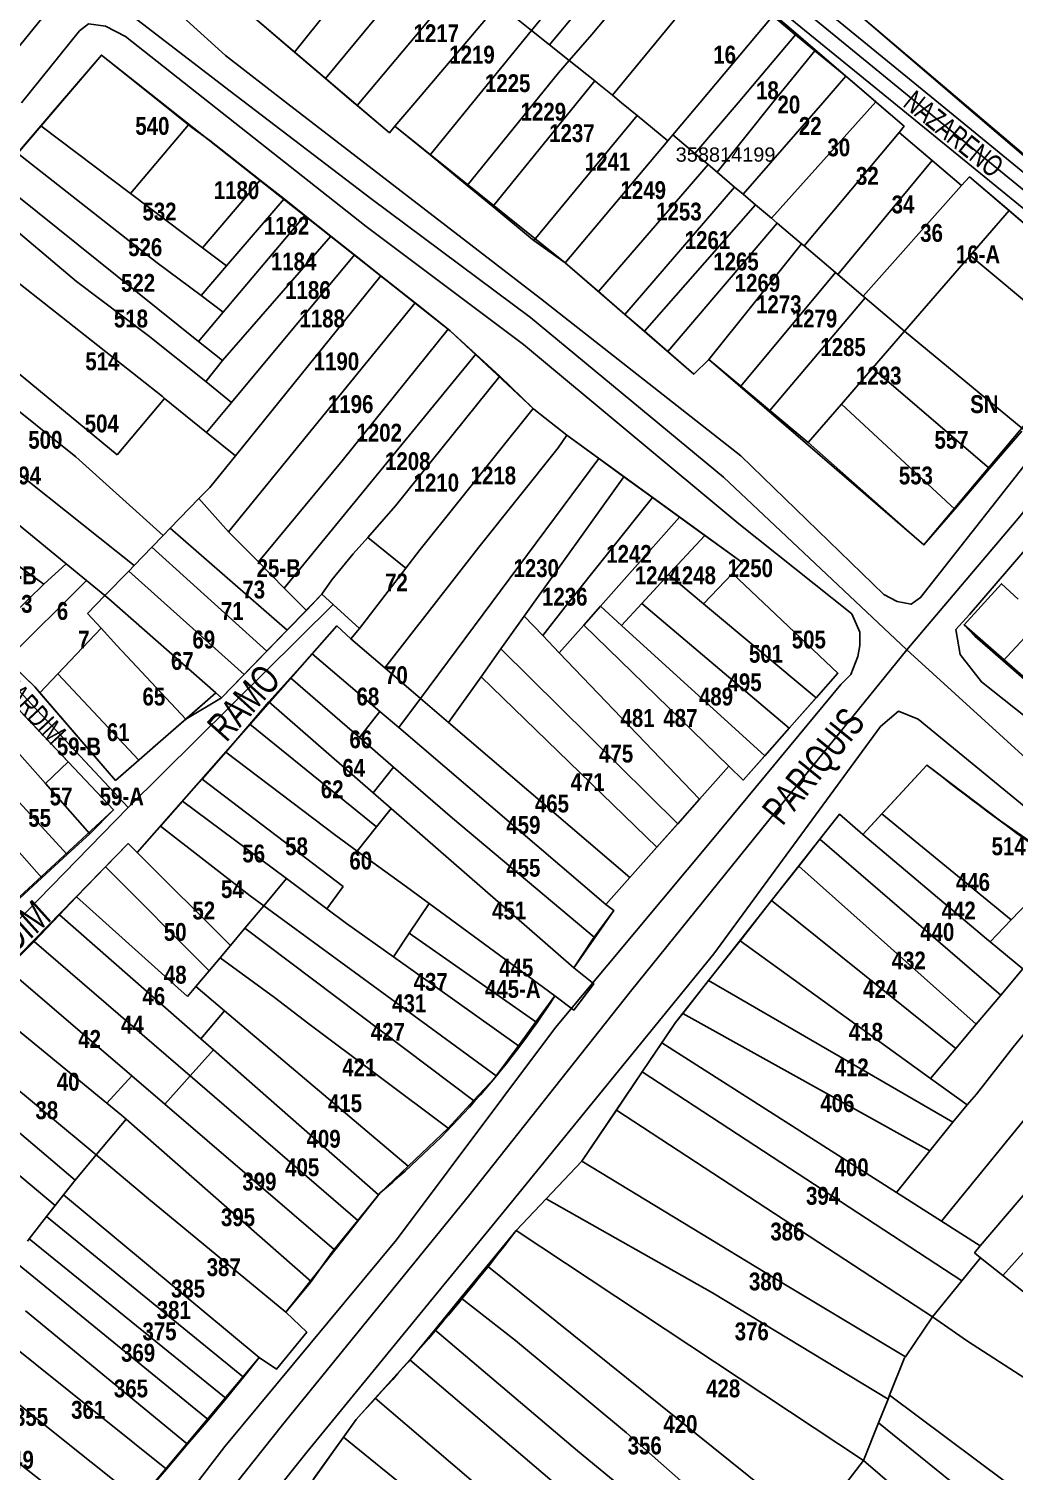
# Model space of a CAD drawing. Extents: x 199665 to 201826, y 4836581 to 4838476.
# Drawn here: x 200463.5 to 200601.6, y 4837371.6 to 4837573.8 of the extents above; entities that cross this region are included whole.
import ezdxf
from ezdxf.enums import TextEntityAlignment as Align

# ---------------------------------------------------------------- set-up
doc = ezdxf.new("R2010")
doc.units = 0
doc.header["$LTSCALE"] = 1.5
doc.header["$MEASUREMENT"] = 0
for name, color, linetype in [('CD-MALHA-LOTES', 40, 'CONTINUOUS'), ('CD_TXT_QUADRA', 7, 'CONTINUOUS'), ('RU-QUADRAS', 6, 'CONTINUOUS'), ('SV-EIXO-RUA-N-PAV', 6, 'CONTINUOUS'), ('SV-EIXO-RUA-PAV', 20, 'CONTINUOUS'), ('SV-RUA-NAO-PAV-S-GUIA-C-GUIA', 7, 'CONTINUOUS'), ('SV-RUA-PAVIM-S-GUIA-C-GUIA', 7, 'CONTINUOUS'), ('SV-TXT-RUA-N-PAV-S-GUIA-C-GUIA', 7, 'CONTINUOUS'), ('SV-TXT-RUA-PAV-S-GUIA-C-GUIA', 7, 'CONTINUOUS'), ('Th_NmrPort', 1, 'CONTINUOUS')]:
    doc.layers.add(name, color=color, linetype=linetype)
doc.styles.add('ARIAL', font='ARIAL.TTF')
doc.styles.add('MONOTXT', font='ARIAL.TTF', dxfattribs={"height": 0.2})
doc.styles.get("Standard").update_dxf_attribs({"font": 'swisscbo.ttf'})

msp = doc.modelspace()

# ---------------------------------------------------------------- linework, layer by layer
at = {"layer": 'CD-MALHA-LOTES', "linetype": 'Continuous'}
for p, q in [((200548.6, 4837591.59), (200533.94, 4837573.58)), ((200551.21, 4837589.44), (200536.46, 4837571.57)), ((200554.08, 4837587.08), (200542.41, 4837573.01)), ((200500.72, 4837570.56), (200484.84, 4837584.16)), ((200505.06, 4837566.85), (200519.89, 4837584.77)), ((200559.9, 4837582.27), (200545.29, 4837564.5)), ((200524.59, 4837581.03), (200509.49, 4837563.06)), ((200505.62, 4837576.69), (200500.72, 4837570.56)), ((200529.3, 4837577.28), (200517.6, 4837563.44)), ((200531.59, 4837575.45), (200533.94, 4837573.58)), ((200557.52, 4837563.44), (200567.77, 4837575.63)), ((200567.77, 4837575.63), (200570.74, 4837573.11)), ((200580.81, 4837574.97), (200594.26, 4837563.44)), ((200533.94, 4837573.58), (200525.69, 4837563.44)), ((200536.46, 4837571.57), (200533.94, 4837573.58)), ((200542.41, 4837573.01), (200539.22, 4837569.38)), ((200570.92, 4837572.96), (200562.9, 4837563.44)), ((200570.74, 4837573.11), (200570.92, 4837572.96)), ((200570.92, 4837572.96), (200573.66, 4837570.73)), ((200467.94, 4837563.44), (200473.66, 4837570.14)), ((200473.66, 4837570.14), (200482.03, 4837563.44)), ((200500.72, 4837570.56), (200505.06, 4837566.85)), ((200536.46, 4837571.57), (200539.22, 4837569.38)), ((200573.66, 4837570.73), (200567.74, 4837563.44)), ((200573.66, 4837570.73), (200578, 4837567.19)), ((200534.31, 4837563.44), (200537.71, 4837567.66)), ((200537.71, 4837567.66), (200539.22, 4837569.38)), ((200539.22, 4837569.38), (200542.8, 4837566.52)), ((200509.03, 4837563.44), (200505.06, 4837566.85)), ((200542.8, 4837566.52), (200528.51, 4837548.89)), ((200543.2, 4837566.2), (200542.8, 4837566.52)), ((200545.29, 4837564.5), (200543.2, 4837566.2)), ((200578, 4837567.19), (200574.76, 4837563.44)), ((200578, 4837567.19), (200578.21, 4837567.01)), ((200578.21, 4837567.01), (200582.2, 4837563.57)), ((200545.29, 4837564.5), (200546.58, 4837563.44)), ((200582.2, 4837563.57), (200567.58, 4837547.25)), ((200582.35, 4837563.44), (200582.2, 4837563.57)), ((200465.19, 4837560.22), (200467.94, 4837563.44)), ((200482.03, 4837563.44), (200485.87, 4837560.37)), ((200509.49, 4837563.06), (200509.03, 4837563.44)), ((200514.02, 4837559.24), (200509.49, 4837563.06)), ((200517.6, 4837563.44), (200514.8, 4837560.19)), ((200525.69, 4837563.44), (200519.73, 4837556.13)), ((200524.95, 4837551.83), (200534.31, 4837563.44)), ((200534.28, 4837544.16), (200548.74, 4837561.66)), ((200546.58, 4837563.44), (200548.74, 4837561.66)), ((200548.74, 4837561.66), (200553.04, 4837558.13)), ((200553.76, 4837558.97), (200557.52, 4837563.44)), ((200562.9, 4837563.44), (200556.84, 4837556.36)), ((200567.74, 4837563.44), (200559.96, 4837553.71)), ((200574.76, 4837563.44), (200563.61, 4837550.62)), ((200586.15, 4837560.15), (200582.35, 4837563.44)), ((200594.26, 4837563.44), (200603.86, 4837555.2)), ((200465.19, 4837560.22), (200461.9, 4837556.37)), ((200477.74, 4837550.75), (200465.19, 4837560.22)), ((200485.87, 4837560.37), (200477.74, 4837550.75)), ((200485.87, 4837560.37), (200486.35, 4837559.98)), ((200486.35, 4837559.98), (200488.86, 4837558.18)), ((200514.8, 4837560.19), (200514.02, 4837559.24)), ((200519.73, 4837556.13), (200514.8, 4837560.19)), ((200585.47, 4837559.26), (200586.15, 4837560.15)), ((200488.86, 4837558.18), (200495.92, 4837552.61)), ((200553.04, 4837558.13), (200538.65, 4837541.01)), ((200553.04, 4837558.13), (200553.76, 4837558.97)), ((200556.84, 4837556.36), (200553.76, 4837558.97)), ((200572.14, 4837543.38), (200585.47, 4837559.26)), ((200585.47, 4837559.26), (200590.09, 4837555.35)), ((200461.9, 4837556.37), (200481.48, 4837541.03)), ((200524.95, 4837551.83), (200519.73, 4837556.13)), ((200558.7, 4837554.78), (200556.84, 4837556.36)), ((200543.32, 4837536.97), (200558.7, 4837554.78)), ((200559.96, 4837553.71), (200558.7, 4837554.78)), ((200559.96, 4837553.71), (200562.41, 4837551.63)), ((200590.09, 4837555.35), (200576.88, 4837539.36)), ((200590.09, 4837555.35), (200594.21, 4837551.87)), ((200458.85, 4837552.8), (200487.29, 4837530)), ((200495.92, 4837552.61), (200487.84, 4837543.13)), ((200495.92, 4837552.61), (200499.27, 4837549.97)), ((200528.51, 4837548.89), (200524.95, 4837551.83)), ((200562.41, 4837551.63), (200547.03, 4837533.77)), ((200563.61, 4837550.62), (200562.41, 4837551.63)), ((200594.21, 4837551.87), (200580.42, 4837536.35)), ((200595.35, 4837553.06), (200594.21, 4837551.87)), ((200600.87, 4837548.33), (200595.35, 4837553.06)), ((200470.18, 4837538.38), (200456.44, 4837549.98)), ((200487.84, 4837543.13), (200477.74, 4837550.75)), ((200491.2, 4837540.59), (200499.27, 4837549.97)), ((200499.27, 4837549.97), (200501.92, 4837547.87)), ((200563.61, 4837550.62), (200565.32, 4837549.16)), ((200490.74, 4837534.09), (200502.19, 4837547.66)), ((200501.92, 4837547.87), (200502.19, 4837547.66)), ((200502.19, 4837547.66), (200505.82, 4837544.77)), ((200534.09, 4837544.3), (200528.51, 4837548.89)), ((200565.32, 4837549.16), (200549.76, 4837531.41)), ((200567.58, 4837547.25), (200565.32, 4837549.16)), ((200595.44, 4837542.06), (200600.87, 4837548.33)), ((200600.87, 4837548.33), (200616.8, 4837534.69)), ((200452.67, 4837545.55), (200482.21, 4837522.27)), ((200553.05, 4837528.57), (200568.39, 4837546.56)), ((200567.58, 4837547.25), (200568.39, 4837546.56)), ((200568.39, 4837546.56), (200571.78, 4837543.69)), ((200490.66, 4837527.3), (200505.82, 4837544.77)), ((200505.82, 4837544.77), (200509.13, 4837542.14)), ((200534.28, 4837544.16), (200534.09, 4837544.3)), ((200538.65, 4837541.01), (200534.28, 4837544.16)), ((200571.78, 4837543.69), (200558.78, 4837527.46)), ((200571.78, 4837543.69), (200572.14, 4837543.38)), ((200572.14, 4837543.38), (200576.54, 4837539.64)), ((200491.2, 4837540.59), (200487.84, 4837543.13)), ((200509.13, 4837542.14), (200491.89, 4837521.43)), ((200509.13, 4837542.14), (200512.84, 4837539.19)), ((200586.23, 4837531.42), (200595.44, 4837542.06)), ((200595.44, 4837542.06), (200611.69, 4837528.45)), ((200481.48, 4837541.03), (200487.63, 4837536.43)), ((200487.63, 4837536.43), (200491.2, 4837540.59)), ((200538.65, 4837541.01), (200543.32, 4837536.97)), ((200576.54, 4837539.64), (200563.26, 4837523.72)), ((200576.88, 4837539.36), (200576.54, 4837539.64)), ((200580.42, 4837536.35), (200576.88, 4837539.36)), ((200480.2, 4837530.83), (200470.18, 4837538.38)), ((200512.84, 4837539.19), (200492.44, 4837513.97)), ((200512.84, 4837539.19), (200517.63, 4837535.38)), ((200487.63, 4837536.43), (200490.74, 4837534.09)), ((200517.63, 4837535.38), (200491.49, 4837503.3)), ((200517.63, 4837535.38), (200522.27, 4837531.69)), ((200547.03, 4837533.77), (200543.32, 4837536.97)), ((200567.34, 4837520.32), (200580.7, 4837536.12)), ((200580.7, 4837536.12), (200580.42, 4837536.35)), ((200586.23, 4837531.42), (200580.7, 4837536.12)), ((200444.04, 4837534.58), (200470.08, 4837513.83)), ((200490.74, 4837534.09), (200487.29, 4837530)), ((200549.76, 4837531.41), (200547.03, 4837533.77)), ((200522.27, 4837531.69), (200507.42, 4837513.24)), ((200522.27, 4837531.69), (200522.53, 4837531.48)), ((200522.53, 4837531.48), (200526.12, 4837528.19)), ((200553.05, 4837528.57), (200549.76, 4837531.41)), ((200581.74, 4837526.24), (200586.23, 4837531.42)), ((200586.23, 4837531.42), (200602.87, 4837517.68)), ((200478.26, 4837498.59), (200439.61, 4837529.28)), ((200488.31, 4837524.38), (200480.2, 4837530.83)), ((200487.29, 4837530), (200490.66, 4837527.3)), ((200475.86, 4837514.11), (200459.46, 4837527.66)), ((200488.31, 4837524.38), (200490.66, 4837527.3)), ((200499.3, 4837495.4), (200526.12, 4837528.19)), ((200526.12, 4837528.19), (200529.49, 4837525.1)), ((200556.7, 4837525.41), (200553.05, 4837528.57)), ((200558.78, 4837527.46), (200556.7, 4837525.41)), ((200563.26, 4837523.72), (200558.78, 4837527.46)), ((200436.3, 4837525.34), (200468.75, 4837498.8)), ((200577.38, 4837521.2), (200581.74, 4837526.24)), ((200581.74, 4837526.24), (200598.15, 4837512.18)), ((200491.89, 4837521.43), (200488.31, 4837524.38)), ((200514.87, 4837506.93), (200529.49, 4837525.1)), ((200529.49, 4837525.1), (200534.17, 4837520.61)), ((200563.26, 4837523.72), (200567.34, 4837520.32)), ((200482.53, 4837522.01), (200475.86, 4837514.11)), ((200482.21, 4837522.27), (200482.53, 4837522.01)), ((200482.53, 4837522.01), (200488.41, 4837517.24)), ((200488.41, 4837517.24), (200491.89, 4837521.43)), ((200572.73, 4837515.83), (200577.38, 4837521.2)), ((200577.38, 4837521.2), (200593.26, 4837506.49)), ((200534.17, 4837520.61), (200518.36, 4837500.84)), ((200534.17, 4837520.61), (200534.28, 4837520.5)), ((200534.28, 4837520.5), (200538.88, 4837516.83)), ((200567.34, 4837520.32), (200572.73, 4837515.83)), ((200492.44, 4837513.97), (200488.41, 4837517.24)), ((200602.64, 4837517.4), (200598.15, 4837512.18)), ((200537.68, 4837515.08), (200526.54, 4837501.14)), ((200538.88, 4837516.83), (200537.68, 4837515.08)), ((200538.88, 4837516.83), (200543.36, 4837513.58)), ((200588.95, 4837501.47), (200572.73, 4837515.83)), ((200470.08, 4837513.83), (200482.33, 4837502.8)), ((200488.84, 4837509.53), (200492.44, 4837513.97)), ((200495.67, 4837499.07), (200507.42, 4837513.24)), ((200543.36, 4837513.58), (200518.37, 4837479.94)), ((200546.9, 4837511.01), (200543.36, 4837513.58)), ((200532.92, 4837491.45), (200546.9, 4837511.01)), ((200546.9, 4837511.01), (200550.9, 4837508.11)), ((200598.15, 4837512.18), (200593.26, 4837506.49)), ((200487.32, 4837507.96), (200488.84, 4837509.53)), ((200483.3, 4837503.8), (200487.32, 4837507.96)), ((200491.49, 4837503.3), (200487.32, 4837507.96)), ((200511, 4837502.52), (200514.87, 4837506.93)), ((200550.9, 4837508.11), (200538.67, 4837492.78)), ((200554.68, 4837505.36), (200550.9, 4837508.11)), ((200543.62, 4837492.86), (200554.68, 4837505.36)), ((200558.22, 4837502.8), (200554.68, 4837505.36)), ((200593.26, 4837506.49), (200588.95, 4837501.47)), ((200482.33, 4837502.8), (200483.3, 4837503.8)), ((200483.3, 4837503.8), (200499.72, 4837489.52)), ((200495.67, 4837499.07), (200491.49, 4837503.3)), ((200480.73, 4837501.15), (200478.26, 4837498.59)), ((200480.73, 4837501.15), (200482.33, 4837502.8)), ((200496.86, 4837486.57), (200480.73, 4837501.15)), ((200511, 4837502.52), (200508.96, 4837500.21)), ((200516.34, 4837498.2), (200511, 4837502.52)), ((200513.38, 4837484.21), (200526.54, 4837501.14)), ((200553.16, 4837497.31), (200558.22, 4837502.8)), ((200558.22, 4837502.8), (200563.4, 4837499.05)), ((200461.13, 4837499.19), (200465.61, 4837495.98)), ((200499.3, 4837495.4), (200495.67, 4837499.07)), ((200508.96, 4837500.21), (200505.96, 4837496.58)), ((200518.36, 4837500.84), (200516.34, 4837498.2)), ((200563.4, 4837499.05), (200562.13, 4837497.44)), ((200465.61, 4837495.98), (200468.75, 4837498.8)), ((200468.75, 4837498.8), (200471.6, 4837496.46)), ((200474.16, 4837494.37), (200477.49, 4837497.8)), ((200477.49, 4837497.8), (200478.26, 4837498.59)), ((200493.67, 4837483.28), (200477.49, 4837497.8)), ((200509.85, 4837489.72), (200516.34, 4837498.2)), ((200549.43, 4837493.26), (200553.16, 4837497.31)), ((200553.16, 4837497.31), (200558.06, 4837493.21)), ((200558.06, 4837493.21), (200562.13, 4837497.44)), ((200562.13, 4837497.44), (200576.89, 4837483.48)), ((200465.61, 4837495.98), (200457.56, 4837488.1)), ((200471.6, 4837496.46), (200460.4, 4837485.36)), ((200474.16, 4837494.37), (200471.6, 4837496.46)), ((200502.39, 4837492.28), (200499.3, 4837495.4)), ((200505.96, 4837496.58), (200504.58, 4837494.54)), ((200594.56, 4837490.27), (200599.79, 4837496.01)), ((200599.79, 4837496.01), (200602.13, 4837493.85)), ((200471.72, 4837491.85), (200474.16, 4837494.37)), ((200474.72, 4837493.91), (200474.16, 4837494.37)), ((200489.69, 4837480.71), (200474.72, 4837493.91)), ((200504.58, 4837494.54), (200502.39, 4837492.28)), ((200509.85, 4837489.72), (200504.58, 4837494.54)), ((200538.67, 4837492.78), (200535.51, 4837488.74)), ((200541.28, 4837490.21), (200543.62, 4837492.86)), ((200543.62, 4837492.86), (200546.58, 4837490.16)), ((200546.58, 4837490.16), (200549.43, 4837493.26)), ((200570.04, 4837475.75), (200549.43, 4837493.26)), ((200558.06, 4837493.21), (200573.83, 4837480.02)), ((200473.63, 4837489.77), (200471.72, 4837491.85)), ((200499.72, 4837489.52), (200502.39, 4837492.28)), ((200532.92, 4837491.45), (200529.66, 4837486.89)), ((200535.51, 4837488.74), (200532.92, 4837491.45)), ((200605.41, 4837490.99), (200600.05, 4837485.23)), ((200467.58, 4837483.39), (200473.63, 4837489.77)), ((200473.63, 4837489.77), (200475.84, 4837487.35)), ((200499.72, 4837489.52), (200496.86, 4837486.57)), ((200503.19, 4837486.21), (200506.68, 4837490.11)), ((200506.68, 4837490.11), (200508.63, 4837488.28)), ((200508.63, 4837488.28), (200509.85, 4837489.72)), ((200537.83, 4837486.32), (200535.51, 4837488.74)), ((200537.83, 4837486.32), (200541.28, 4837490.21)), ((200561.6, 4837470.42), (200541.28, 4837490.21)), ((200566.64, 4837471.91), (200546.58, 4837490.16)), ((200596.08, 4837488.69), (200594.56, 4837490.27)), ((200485.48, 4837477.04), (200475.84, 4837487.35)), ((200513.38, 4837484.21), (200508.63, 4837488.28)), ((200526.88, 4837482.99), (200529.66, 4837486.89)), ((200529.66, 4837486.89), (200554.44, 4837462.37)), ((200600.05, 4837485.23), (200596.08, 4837488.69)), ((200460.4, 4837485.36), (200464.36, 4837481.55)), ((200496.86, 4837486.57), (200493.67, 4837483.28)), ((200500.17, 4837482.84), (200503.19, 4837486.21)), ((200503.19, 4837486.21), (200512.68, 4837478.1)), ((200557.49, 4837465.8), (200537.83, 4837486.32)), ((200604.44, 4837481.4), (200600.05, 4837485.23)), ((200465.06, 4837480.73), (200467.58, 4837483.39)), ((200467.58, 4837483.39), (200478.89, 4837471.29)), ((200493.67, 4837483.28), (200490.5, 4837480)), ((200497.26, 4837479.6), (200500.17, 4837482.84)), ((200509.83, 4837474.45), (200500.17, 4837482.84)), ((200518.37, 4837479.94), (200513.38, 4837484.21)), ((200522.3, 4837476.58), (200526.88, 4837482.99)), ((200526.88, 4837482.99), (200551.53, 4837459.09)), ((200576.89, 4837483.48), (200573.83, 4837480.02)), ((200464.36, 4837481.55), (200465.06, 4837480.73)), ((200475.65, 4837468.44), (200465.06, 4837480.73)), ((200489.69, 4837480.71), (200485.48, 4837477.04)), ((200490.5, 4837480), (200489.69, 4837480.71)), ((200494.48, 4837476.34), (200497.13, 4837479.45)), ((200497.13, 4837479.45), (200497.26, 4837479.6)), ((200511.77, 4837466.69), (200497.13, 4837479.45)), ((200515.33, 4837475.84), (200518.37, 4837479.94)), ((200518.37, 4837479.94), (200522.3, 4837476.58)), ((200573.83, 4837480.02), (200570.04, 4837475.75)), ((200462.24, 4837478.19), (200468.99, 4837471.04)), ((200485.48, 4837477.04), (200480.9, 4837473.05)), ((200512.68, 4837478.1), (200509.83, 4837474.45)), ((200512.68, 4837478.1), (200515.33, 4837475.84)), ((200465.81, 4837468.01), (200459.28, 4837475.34)), ((200491.11, 4837472.4), (200494.48, 4837476.34)), ((200494.48, 4837476.34), (200512.24, 4837461.93)), ((200544.37, 4837451.05), (200515.33, 4837475.84)), ((200522.3, 4837476.58), (200547.72, 4837454.81)), ((200570.04, 4837475.75), (200566.64, 4837471.91)), ((200480.9, 4837473.05), (200478.89, 4837471.29)), ((200509.83, 4837474.45), (200514.62, 4837470.3)), ((200456.01, 4837472.05), (200468.89, 4837458.07)), ((200468.99, 4837471.04), (200465.81, 4837468.01)), ((200468.99, 4837471.04), (200475.37, 4837464.3)), ((200478.89, 4837471.29), (200475.65, 4837468.44)), ((200491.11, 4837472.4), (200487.8, 4837468.64)), ((200506.52, 4837460.7), (200491.11, 4837472.4)), ((200566.64, 4837471.91), (200563.6, 4837468.49)), ((200583.03, 4837463.74), (200589.37, 4837470.6)), ((200589.37, 4837470.6), (200599.7, 4837462.71)), ((200452.73, 4837469.02), (200465.31, 4837454.78)), ((200485.04, 4837465.53), (200487.8, 4837468.64)), ((200487.8, 4837468.64), (200507.56, 4837453.56)), ((200511.77, 4837466.69), (200514.62, 4837470.3)), ((200514.62, 4837470.3), (200522.87, 4837463.17)), ((200561.6, 4837470.42), (200557.49, 4837465.8)), ((200563.6, 4837468.49), (200561.6, 4837470.42)), ((200472.06, 4837460.97), (200465.81, 4837468.01)), ((200511.77, 4837466.69), (200514.3, 4837464.49)), ((200481.97, 4837462.05), (200485.04, 4837465.53)), ((200485.04, 4837465.53), (200499.62, 4837454.67)), ((200514.3, 4837464.49), (200512.24, 4837461.93)), ((200539.9, 4837442.18), (200514.3, 4837464.49)), ((200554.44, 4837462.37), (200557.49, 4837465.8)), ((200475.37, 4837464.3), (200472.06, 4837460.97)), ((200522.87, 4837463.17), (200542.74, 4837446.49)), ((200574.34, 4837460.19), (200577.12, 4837463.73)), ((200577.12, 4837463.73), (200580.39, 4837460.87)), ((200580.39, 4837460.87), (200583.03, 4837463.74)), ((200583.03, 4837463.74), (200601.16, 4837448.9)), ((200599.7, 4837462.71), (200608.54, 4837456.58)), ((200472.06, 4837460.97), (200468.89, 4837458.07)), ((200478.67, 4837458.32), (200481.97, 4837462.05)), ((200494.53, 4837452.24), (200481.97, 4837462.05)), ((200509.51, 4837458.53), (200506.52, 4837460.7)), ((200512.24, 4837461.93), (200509.51, 4837458.53)), ((200554.44, 4837462.37), (200551.53, 4837459.09)), ((200597.72, 4837446.23), (200580.39, 4837460.87)), ((200474.26, 4837456.33), (200477.43, 4837459.58)), ((200477.43, 4837459.58), (200478.67, 4837458.32)), ((200516.42, 4837453.51), (200509.51, 4837458.53)), ((200551.53, 4837459.09), (200547.72, 4837454.81)), ((200571.4, 4837456.44), (200574.34, 4837460.19)), ((200574.34, 4837460.19), (200599.7, 4837438.33)), ((200468.89, 4837458.07), (200465.31, 4837454.78)), ((200478.67, 4837458.32), (200491.76, 4837445.32)), ((200567.59, 4837451.59), (200571.4, 4837456.44)), ((200571.4, 4837456.44), (200596.25, 4837434.25)), ((200608.54, 4837456.58), (200601.16, 4837448.9)), ((200465.31, 4837454.78), (200462.17, 4837451.91)), ((200471.58, 4837453.58), (200474.26, 4837456.33)), ((200474.26, 4837456.33), (200488.76, 4837441.75)), ((200499.62, 4837454.67), (200496.42, 4837450.86)), ((200505.26, 4837450.46), (200499.62, 4837454.67)), ((200547.72, 4837454.81), (200544.37, 4837451.05)), ((200470.2, 4837452.13), (200471.58, 4837453.58)), ((200507.56, 4837453.56), (200505.26, 4837450.46)), ((200519.59, 4837451.18), (200516.42, 4837453.51)), ((200467.79, 4837449.6), (200470.2, 4837452.13)), ((200470.2, 4837452.13), (200485.75, 4837438.17)), ((200496.42, 4837450.86), (200493.78, 4837447.73)), ((200496.42, 4837450.86), (200494.53, 4837452.24)), ((200496.42, 4837450.86), (200529, 4837427.02)), ((200505.26, 4837450.46), (200508.03, 4837448.4)), ((200516.8, 4837447.02), (200519.59, 4837451.18)), ((200519.59, 4837451.18), (200537.23, 4837438.22)), ((200544.37, 4837451.05), (200545.49, 4837450.2)), ((200563.17, 4837445.97), (200567.59, 4837451.59)), ((200567.59, 4837451.59), (200593.4, 4837430.86)), ((200601.45, 4837431.06), (200617.33, 4837450.48)), ((200467.79, 4837449.6), (200464.23, 4837445.86)), ((200487.62, 4837432.21), (200467.79, 4837449.6)), ((200508.03, 4837448.4), (200514.59, 4837443.72)), ((200545.49, 4837450.2), (200542.74, 4837446.49)), ((200601.16, 4837448.9), (200598.21, 4837445.83)), ((200491.76, 4837445.32), (200493.78, 4837447.73)), ((200493.78, 4837447.73), (200525.83, 4837423.57)), ((200514.59, 4837443.72), (200516.8, 4837447.02)), ((200516.8, 4837447.02), (200534.57, 4837434.6)), ((200542.74, 4837446.49), (200542.48, 4837446.14)), ((200460.48, 4837442.03), (200463.93, 4837445.55)), ((200463.93, 4837445.55), (200464.23, 4837445.86)), ((200464.23, 4837445.86), (200486.1, 4837427.01)), ((200491.76, 4837445.32), (200490.31, 4837443.59)), ((200542.48, 4837446.14), (200539.9, 4837442.18)), ((200558.77, 4837440.39), (200562.94, 4837445.68)), ((200562.94, 4837445.68), (200563.17, 4837445.97)), ((200589.86, 4837426.66), (200563.17, 4837445.97)), ((200591.39, 4837406.66), (200623.59, 4837446.15)), ((200598.21, 4837445.83), (200597.72, 4837446.23)), ((200598.21, 4837445.83), (200602.82, 4837442.04)), ((200490.31, 4837443.59), (200488.76, 4837441.75)), ((200497.91, 4837438.03), (200490.31, 4837443.59)), ((200532.1, 4837431.24), (200514.59, 4837443.72)), ((200460.48, 4837442.03), (200477.94, 4837427.03)), ((200488.76, 4837441.75), (200486.89, 4837439.53)), ((200539.9, 4837442.18), (200542.68, 4837439.92)), ((200555.13, 4837435.77), (200558.77, 4837440.39)), ((200592.98, 4837420.52), (200558.77, 4837440.39)), ((200629.36, 4837441.54), (200596.84, 4837403.18)), ((200602.82, 4837442.04), (200599.7, 4837438.33)), ((200485.75, 4837438.17), (200486.89, 4837439.53)), ((200486.89, 4837439.53), (200490.92, 4837436.13)), ((200537.23, 4837438.22), (200534.57, 4837434.6)), ((200539.9, 4837436.24), (200537.23, 4837438.22)), ((200542.68, 4837439.92), (200539.9, 4837436.24)), ((200599.7, 4837438.33), (200596.25, 4837434.25)), ((200474.41, 4837423.2), (200456.45, 4837437.94)), ((200502.73, 4837434.3), (200497.91, 4837438.03)), ((200600, 4837399.05), (200634.45, 4837437.46)), ((200490.92, 4837436.13), (200487.62, 4837432.21)), ((200490.92, 4837436.13), (200516.65, 4837414.37)), ((200522.25, 4837419.71), (200502.73, 4837434.3)), ((200534.57, 4837434.6), (200532.1, 4837431.24)), ((200552.21, 4837431.66), (200554.13, 4837434.51)), ((200554.13, 4837434.51), (200555.13, 4837435.77)), ((200555.13, 4837435.77), (200589.79, 4837416.53)), ((200596.25, 4837434.25), (200593.4, 4837430.86)), ((200451.96, 4837433.37), (200472.91, 4837415.93)), ((200489.36, 4837430.68), (200487.62, 4837432.21)), ((200469.97, 4837412.41), (200448.87, 4837430.27)), ((200486.1, 4837427.01), (200489.36, 4837430.68)), ((200512.52, 4837410.36), (200489.36, 4837430.68)), ((200529, 4837427.02), (200532.1, 4837431.24)), ((200552.21, 4837431.66), (200549.46, 4837427.6)), ((200585.12, 4837410.66), (200552.21, 4837431.66)), ((200593.4, 4837430.86), (200589.86, 4837426.66)), ((200596.29, 4837424.47), (200601.45, 4837431.06)), ((200467.19, 4837408.86), (200445.51, 4837426.94)), ((200477.94, 4837427.03), (200474.41, 4837423.2)), ((200482.58, 4837423.05), (200477.94, 4837427.03)), ((200486.1, 4837427.01), (200482.58, 4837423.05)), ((200486.1, 4837427.01), (200509.61, 4837406.76)), ((200528.84, 4837426.8), (200525.83, 4837423.57)), ((200529, 4837427.02), (200528.84, 4837426.8)), ((200545.84, 4837422.23), (200549.46, 4837427.6)), ((200549.46, 4837427.6), (200594.25, 4837398.28)), ((200589.86, 4837426.66), (200595, 4837422.94)), ((200595, 4837422.94), (200596.29, 4837424.47)), ((200474.41, 4837423.2), (200476.47, 4837421.51)), ((200506.31, 4837402.67), (200482.58, 4837423.05)), ((200525.83, 4837423.57), (200522.25, 4837419.71)), ((200541, 4837415.07), (200545.84, 4837422.23)), ((200545.84, 4837422.23), (200590.14, 4837393.23)), ((200595, 4837422.94), (200592.98, 4837420.52)), ((200472.91, 4837415.93), (200477.12, 4837420.94)), ((200476.47, 4837421.51), (200477.12, 4837420.94)), ((200477.12, 4837420.94), (200503.07, 4837398.2)), ((200592.98, 4837420.52), (200589.79, 4837416.53)), ((200516.65, 4837414.37), (200522.25, 4837419.71)), ((200589.79, 4837416.53), (200585.12, 4837410.66)), ((200472.91, 4837415.93), (200469.97, 4837412.41)), ((200472.91, 4837415.93), (200480.27, 4837409.8)), ((200516.65, 4837414.37), (200512.73, 4837410.63)), ((200536.01, 4837409.8), (200541, 4837415.07)), ((200569.32, 4837397.86), (200541, 4837415.07)), ((200469.97, 4837412.41), (200468.35, 4837410.33)), ((200467.19, 4837408.86), (200468.35, 4837410.33)), ((200468.35, 4837410.33), (200495.79, 4837387.53)), ((200512.52, 4837410.36), (200509.61, 4837406.76)), ((200512.73, 4837410.63), (200512.52, 4837410.36)), ((200585.12, 4837410.66), (200591.39, 4837406.66)), ((200465.99, 4837407.31), (200467.19, 4837408.86)), ((200480.27, 4837409.8), (200499.53, 4837393.9)), ((200531.81, 4837405.35), (200536.01, 4837409.8)), ((200536.01, 4837409.8), (200559.31, 4837396.6)), ((200463.54, 4837404.16), (200465.99, 4837407.31)), ((200465.99, 4837407.31), (200493.59, 4837384.79)), ((200509.61, 4837406.76), (200506.31, 4837402.67)), ((200596.84, 4837403.18), (200591.39, 4837406.66)), ((200463.31, 4837403.85), (200463.54, 4837404.16)), ((200463.54, 4837404.16), (200491.16, 4837381.77)), ((200527.75, 4837400.4), (200531.81, 4837405.35)), ((200531.81, 4837405.35), (200580.47, 4837373.09)), ((200505.97, 4837402.25), (200503.07, 4837398.2)), ((200506.31, 4837402.67), (200505.97, 4837402.25)), ((200596.01, 4837402.21), (200596.84, 4837403.18)), ((200596.89, 4837401.51), (200596.01, 4837402.21)), ((200488.66, 4837378.82), (200461.39, 4837401.08)), ((200527.75, 4837400.4), (200524.06, 4837395.9)), ((200573.3, 4837363.77), (200527.75, 4837400.4)), ((200596.89, 4837401.51), (200594.25, 4837398.28)), ((200600, 4837399.05), (200596.89, 4837401.51)), ((200502.93, 4837398.01), (200499.53, 4837393.9)), ((200503.07, 4837398.2), (200502.93, 4837398.01)), ((200586.36, 4837387.65), (200569.32, 4837397.86)), ((200594.25, 4837398.28), (200590.14, 4837393.23)), ((200604.68, 4837395.34), (200600, 4837399.05)), ((200520.38, 4837391.4), (200524.06, 4837395.9)), ((200524.06, 4837395.9), (200531.71, 4837389.9)), ((200583.91, 4837381.68), (200559.31, 4837396.6)), ((200463.03, 4837394.09), (200485.74, 4837375.37)), ((200499.53, 4837393.9), (200502.45, 4837391.1)), ((200590.14, 4837393.23), (200586.36, 4837387.65)), ((200590.14, 4837393.23), (200595.03, 4837389.82)), ((200478.95, 4837367.51), (200450.75, 4837390.02)), ((200482.77, 4837371.88), (200459.88, 4837390.27)), ((200502.45, 4837391.1), (200498.22, 4837385.92)), ((200517.19, 4837387.51), (200520.38, 4837391.4)), ((200520.38, 4837391.4), (200540.41, 4837374.43)), ((200531.71, 4837389.9), (200547.24, 4837376.98)), ((200595.03, 4837389.82), (200647.01, 4837356.29)), ((200586.36, 4837387.65), (200586.24, 4837387.47)), ((200495.79, 4837387.53), (200493.59, 4837384.79)), ((200498.22, 4837385.92), (200495.79, 4837387.53)), ((200512.05, 4837381.84), (200516.91, 4837387.2)), ((200516.91, 4837387.2), (200517.19, 4837387.51)), ((200516.91, 4837387.2), (200537.19, 4837369.94)), ((200586.24, 4837387.47), (200584.14, 4837382.25)), ((200493.59, 4837384.79), (200491.16, 4837381.77)), ((200491.16, 4837381.77), (200488.66, 4837378.82)), ((200509.35, 4837378.86), (200512.05, 4837381.84)), ((200512.05, 4837381.84), (200555.65, 4837344.57)), ((200583.91, 4837381.68), (200582.59, 4837378.37)), ((200584.14, 4837382.25), (200583.91, 4837381.68)), ((200584.14, 4837382.25), (200608.16, 4837364.33)), ((200455.46, 4837377.92), (200475.79, 4837362)), ((200488.66, 4837378.82), (200485.74, 4837375.37)), ((200507.58, 4837376.37), (200509.35, 4837378.86)), ((200580.47, 4837373.09), (200582.59, 4837378.37)), ((200582.59, 4837378.37), (200631.6, 4837338.73)), ((200503.45, 4837370.58), (200507.58, 4837376.37)), ((200507.58, 4837376.37), (200547.5, 4837344.01)), ((200547.24, 4837376.98), (200568.64, 4837358.1)), ((200485.74, 4837375.37), (200482.77, 4837371.88)), ((200540.41, 4837374.43), (200565.11, 4837354.14)), ((200482.77, 4837371.88), (200480.71, 4837369.44)), ((200580.47, 4837373.09), (200574.5, 4837365.33)), ((200580.47, 4837373.09), (200627.02, 4837333.21))]:
    msp.add_line(p, q, dxfattribs=at)
at = {"layer": 'RU-QUADRAS', "color": 6, "linetype": 'Continuous'}
msp.add_lwpolyline([(200517.12, 4837625.59), (200544.54, 4837660.48), (200560.82, 4837648.07), (200559.8, 4837646.75), (200565.45, 4837642.91), (200583.4, 4837626.84), (200645.45, 4837575.26), (200619.83, 4837541.92), (200580.76, 4837575.02), (200566.55, 4837585.88), (200567.79, 4837587.1), (200562.82, 4837590.72), (200544.43, 4837606.16), (200542.47, 4837603.64)], close=True, dxfattribs=at)
msp.add_lwpolyline([(200484.84, 4837584.16), (200512.67, 4837620.48, -0.013074), (200578, 4837567.19), (200586.15, 4837560.15), (200585.47, 4837559.26), (200594.21, 4837551.87), (200595.35, 4837553.06), (200616.8, 4837534.69), (200588.95, 4837501.47), (200558.78, 4837527.46), (200556.7, 4837525.41), (200538.65, 4837541.01), (200514.8, 4837560.19), (200514.02, 4837559.24)], format="xyb", close=True, dxfattribs=at)
for points in [[(200452.61, 4837545.51), (200473.66, 4837570.14), (200522.53, 4837531.48), (200534.28, 4837520.5), (200538.88, 4837516.83), (200563.4, 4837499.05), (200562.13, 4837497.44), (200576.89, 4837483.48), (200563.6, 4837468.49), (200561.6, 4837470.42), (200544.37, 4837451.05), (200545.49, 4837450.2), (200539.9, 4837442.18), (200542.68, 4837439.92), (200539.9, 4837436.24), (200537.23, 4837438.22, -0.0751), (200512.73, 4837410.63), (200499.53, 4837393.9), (200502.45, 4837391.1), (200498.22, 4837385.92), (200495.79, 4837387.53), (200478.95, 4837367.51)], [(200494.68, 4837358.26), (200509.35, 4837378.86, 0.024902), (200531.81, 4837405.35), (200541, 4837415.07), (200554.13, 4837434.51), (200577.12, 4837463.73), (200580.39, 4837460.87), (200589.37, 4837470.6, 0.023074), (200623.59, 4837446.15, -0.016554), (200681.26, 4837398.62), (200662.6, 4837373.66), (200661.65, 4837374.46), (200642.99, 4837351.3)]]:
    msp.add_lwpolyline(points, format="xyb", dxfattribs=at)
for points in [[(200430.26, 4837512.03), (200475.37, 4837464.3), (200437.75, 4837429.54)], [(200684.93, 4837411.17), (200594.56, 4837490.27), (200599.79, 4837496.01), (200602.13, 4837493.85)], [(200445.51, 4837426.94), (200477.43, 4837459.58), (200478.67, 4837458.32), (200506.68, 4837490.11), (200508.63, 4837488.28), (200509.85, 4837489.72), (200504.58, 4837494.54), (200490.5, 4837480), (200489.69, 4837480.71), (200475.65, 4837468.44), (200464.36, 4837481.55), (200457.56, 4837488.1)]]:
    msp.add_lwpolyline(points, dxfattribs=at)
at = {"layer": 'SV-EIXO-RUA-N-PAV'}
for points in [[(200344.45, 4837183.34), (200364.24, 4837208.88), (200379.38, 4837227.2), (200395.41, 4837245.56), (200412.77, 4837269.6), (200431.8, 4837294.47), (200453.83, 4837320.84), (200470.53, 4837342.21), (200499.07, 4837378.1), (200525.11, 4837410.15), (200547.81, 4837438.86), (200568.18, 4837464.07), (200586.54, 4837486.77), (200602.4, 4837505.46), (200624.77, 4837533.34), (200627.47, 4837536.3), (200635.45, 4837545.03), (200656.82, 4837572.4), (200662.49, 4837579.75), (200671.94, 4837593.93)], [(200586.54, 4837486.77), (200560.83, 4837510.97), (200533.79, 4837533.34), (200511.42, 4837550.03), (200491.73, 4837565.06), (200470.37, 4837581.52)], [(200586.54, 4837486.77), (200603.73, 4837471.08), (200631.78, 4837447.71), (200661.82, 4837424.67), (200684.19, 4837403.3), (200696.38, 4837392.62), (200707.64, 4837387.07), (200726.99, 4837373.76), (200750.89, 4837356.52), (200780.83, 4837333.84), (200803.81, 4837316.6), (200816.82, 4837306.62), (200824.53, 4837300.72), (200841.16, 4837288.32), (200857.49, 4837277.13), (200876.85, 4837261.71), (200897.71, 4837243.87), (200916.77, 4837227.84), (200931.28, 4837215.59), (200950.97, 4837200.82)]]:
    msp.add_lwpolyline(points, dxfattribs=at)
at = {"layer": 'SV-EIXO-RUA-PAV'}
for points in [[(200226.78, 4837285.55), (200284.28, 4837354.18), (200287.55, 4837358.08), (200311.77, 4837387.74), (200360.36, 4837447.25), (200414.89, 4837513.93), (200422, 4837522.43), (200433.44, 4837536.15), (200470.37, 4837581.52), (200479.47, 4837593.93)], [(200550.74, 4837593.93), (200624.77, 4837533.34)], [(200422, 4837522.43), (200432.39, 4837512.8), (200477.44, 4837464.67)], [(200506.15, 4837493.11), (200477.44, 4837464.67), (200461.27, 4837448.05), (200421.49, 4837408.91), (200390.88, 4837378.04), (200373.8, 4837354.94), (200347.69, 4837319.32), (200312.52, 4837277.67), (200290.89, 4837251.94), (200278.86, 4837240.93)]]:
    msp.add_lwpolyline(points, dxfattribs=at)
at = {"layer": 'SV-RUA-NAO-PAV-S-GUIA-C-GUIA'}
for points in [[(200481.05, 4837585.37), (200480.56, 4837583.45), (200481.01, 4837580.19), (200482.64, 4837577.88), (200485.61, 4837575.05), (200491.04, 4837570.07), (200499.63, 4837563.44), (200535.2, 4837536.02), (200563.26, 4837513.96), (200583.32, 4837494.53), (200585.21, 4837493.51), (200587.13, 4837493.14), (200588.47, 4837494.08), (200617.96, 4837531.58), (200618.52, 4837533.3), (200618.41, 4837534.88)], [(200470.62, 4837573.52), (200471.88, 4837574.53), (200474.23, 4837574.21), (200477.06, 4837572.73), (200488.82, 4837563.44), (200510.76, 4837546.11), (200532.82, 4837529.56), (200562.98, 4837504.4), (200578.84, 4837491.79), (200579.95, 4837489.21), (200579.95, 4837487.38), (200579.69, 4837485.83), (200578.7, 4837483.28), (200577.3, 4837481.88), (200559.53, 4837460.46), (200537.33, 4837433.78), (200515.03, 4837404.04), (200490.97, 4837375.07), (200466.29, 4837342.9), (200447.22, 4837320.56)], [(200608.27, 4837506.76), (200595.33, 4837491.69), (200593.39, 4837489.59), (200594.02, 4837486.12), (200596.99, 4837482.26), (200608.37, 4837473.23)], [(200474.52, 4837339.27), (200502.47, 4837374.27), (200530.09, 4837408.04), (200559.5, 4837444.15), (200582.86, 4837476.01), (200585.4, 4837478.14), (200588.12, 4837477.02), (200608.22, 4837460.52), (200629.65, 4837444.1), (200653.28, 4837425.03), (200682.83, 4837402.09), (200685.16, 4837399.75), (200684.93, 4837397.55), (200677.36, 4837387.99), (200653.94, 4837359.71)]]:
    msp.add_lwpolyline(points, dxfattribs=at)
at = {"layer": 'SV-RUA-PAVIM-S-GUIA-C-GUIA'}
for points in [[(200618.41, 4837534.88), (200617.85, 4837535.83), (200606.48, 4837545.67), (200584.73, 4837563.44), (200561.94, 4837582.05), (200547.65, 4837593.93)], [(200553.74, 4837593.93), (200590.98, 4837563.44), (200619.29, 4837540.27), (200621.22, 4837538.85), (200622.62, 4837538.09), (200624.02, 4837538.05), (200625.35, 4837538.34)], [(200470.62, 4837573.52), (200462.48, 4837563.44)], [(200460.4, 4837485.36), (200464.36, 4837481.55), (200465.06, 4837480.73), (200475.65, 4837468.44), (200478.89, 4837471.29), (200480.9, 4837473.05), (200485.48, 4837477.04), (200490.5, 4837480), (200493.67, 4837483.28), (200496.86, 4837486.57), (200499.72, 4837489.52), (200502.39, 4837492.28), (200504.58, 4837494.54), (200509.85, 4837489.72), (200508.63, 4837488.28), (200506.68, 4837490.11), (200503.19, 4837486.21), (200500.17, 4837482.84), (200497.13, 4837479.45), (200494.48, 4837476.34), (200491.11, 4837472.4), (200487.8, 4837468.64), (200485.04, 4837465.53), (200481.97, 4837462.05), (200478.67, 4837458.32), (200477.43, 4837459.58), (200474.26, 4837456.33), (200471.58, 4837453.58), (200470.2, 4837452.13), (200467.79, 4837449.6), (200464.23, 4837445.86), (200463.93, 4837445.55), (200460.48, 4837442.03)], [(200462.24, 4837478.19), (200468.99, 4837471.04), (200475.37, 4837464.3), (200472.07, 4837460.98), (200468.89, 4837458.07), (200465.31, 4837454.78), (200462.17, 4837451.91)]]:
    msp.add_lwpolyline(points, dxfattribs=at)

# ---------------------------------------------------------------- texts
at = {"layer": 'CD_TXT_QUADRA', "color": 7, "linetype": 'Continuous', "style": 'MONOTXT'}
msp.add_text('358814199', height=2, dxfattribs=at).set_placement((200554.15, 4837555.19))
at = {"layer": 'SV-TXT-RUA-N-PAV-S-GUIA-C-GUIA', "style": 'ARIAL', "width": 0.7}
msp.add_text('PARIQUIS', height=4, rotation=51, dxfattribs=at).set_placement((200569.11, 4837461.95))
at = {"layer": 'SV-TXT-RUA-PAV-S-GUIA-C-GUIA', "style": 'ARIAL', "width": 0.7}
for s, height, rotation, p in [('NAZARENO', 3, 321, (200585.84, 4837563.05)), ('PASS.            BOM            JARDIM', 3, 313, (200435.5, 4837506.74)), ('RAMO', 4, 48, (200491.18, 4837473.67)), ('JARDIM', 4, 42, (200456.04, 4837439.22))]:
    msp.add_text(s, height=height, rotation=rotation, dxfattribs=at).set_placement(p)
at = {"layer": 'Th_NmrPort', "color": 1}
for s, p in [('1217', (200517.42, 4837573.2)), ('1219', (200522.42, 4837570.2)), ('16', (200559.42, 4837570.2)), ('1225', (200527.42, 4837566.2)), ('18', (200565.42, 4837565.2)), ('20', (200568.42, 4837563.2)), ('1229', (200532.42, 4837562.2)), ('540', (200478.42, 4837560.2)), ('1237', (200536.42, 4837559.2)), ('22', (200571.42, 4837560.2)), ('30', (200575.42, 4837557.2)), ('1241', (200541.42, 4837555.2)), ('32', (200579.42, 4837553.2)), ('1180', (200489.42, 4837551.2)), ('1249', (200546.42, 4837551.2)), ('532', (200479.42, 4837548.2)), ('1253', (200551.42, 4837548.2)), ('34', (200584.42, 4837549.2)), ('1182', (200496.42, 4837546.2)), ('1261', (200555.42, 4837544.2)), ('36', (200588.42, 4837545.2)), ('526', (200477.42, 4837543.2)), ('16-A', (200593.42, 4837542.2)), ('1184', (200497.42, 4837541.2)), ('1265', (200559.42, 4837541.2)), ('522', (200476.42, 4837538.2)), ('1269', (200562.42, 4837538.2)), ('1186', (200499.42, 4837537.2)), ('1273', (200565.42, 4837535.2)), ('518', (200475.42, 4837533.2)), ('1188', (200501.42, 4837533.2)), ('1279', (200570.42, 4837533.2)), ('1285', (200574.42, 4837529.2)), ('514', (200471.42, 4837527.2)), ('1190', (200503.42, 4837527.2)), ('1293', (200579.42, 4837525.2)), ('1196', (200505.42, 4837521.2)), ('SN', (200595.42, 4837521.2)), ('504', (200471.33, 4837518.49)), ('500', (200463.42, 4837516.2)), ('1202', (200509.42, 4837517.2)), ('557', (200590.42, 4837516.2)), ('1208', (200513.42, 4837513.2)), ('494', (200460.42, 4837511.2)), ('1210', (200517.42, 4837510.2)), ('1218', (200525.42, 4837511.2)), ('553', (200585.42, 4837511.2)), ('1242', (200544.42, 4837500.2)), ('25-B', (200495.42, 4837498.2)), ('1230', (200531.42, 4837498.2)), ('1250', (200561.42, 4837498.2)), ('80-B', (200458.42, 4837497.2)), ('72', (200513.42, 4837496.2)), ('1244', (200548.42, 4837497.2)), ('1248', (200553.42, 4837497.2)), ('73', (200493.42, 4837495.2)), ('1236', (200535.42, 4837494.2)), ('3', (200462.42, 4837493.2)), ('6', (200467.42, 4837492.2)), ('71', (200490.42, 4837492.2)), ('7', (200470.42, 4837488.2)), ('69', (200486.42, 4837488.2)), ('505', (200570.42, 4837488.2)), ('501', (200564.42, 4837486.2)), ('67', (200483.42, 4837485.2)), ('70', (200513.42, 4837483.2)), ('495', (200561.42, 4837482.2)), ('65', (200479.42, 4837480.2)), ('68', (200509.42, 4837480.2)), ('489', (200557.42, 4837480.2)), ('481', (200546.42, 4837477.2)), ('487', (200552.42, 4837477.2)), ('61', (200474.42, 4837475.2)), ('66', (200508.42, 4837474.2)), ('59-B', (200467.42, 4837473.2)), ('475', (200543.42, 4837472.2)), ('64', (200507.42, 4837470.2)), ('471', (200539.42, 4837468.2)), ('57', (200466.42, 4837466.2)), ('59-A', (200473.42, 4837466.2)), ('62', (200504.42, 4837467.2)), ('465', (200534.42, 4837465.2)), ('55', (200463.42, 4837463.2)), ('459', (200530.42, 4837462.2)), ('58', (200499.42, 4837459.2)), ('514', (200598.42, 4837459.2)), ('56', (200493.42, 4837458.2)), ('60', (200508.42, 4837457.2)), ('455', (200530.42, 4837456.2)), ('54', (200490.42, 4837453.2)), ('446', (200593.42, 4837454.2)), ('52', (200486.42, 4837450.2)), ('451', (200528.42, 4837450.2)), ('442', (200591.42, 4837450.2)), ('50', (200482.42, 4837447.2)), ('440', (200588.42, 4837447.2)), ('432', (200584.42, 4837443.2)), ('48', (200482.42, 4837441.2)), ('445', (200529.42, 4837442.2)), ('437', (200517.42, 4837440.2)), ('445-A', (200527.42, 4837439.2)), ('424', (200580.42, 4837439.2)), ('46', (200479.42, 4837438.2)), ('431', (200514.42, 4837437.2)), ('44', (200476.42, 4837434.2)), ('427', (200511.42, 4837433.2)), ('418', (200578.42, 4837433.2)), ('42', (200470.42, 4837432.2)), ('421', (200507.42, 4837428.2)), ('412', (200576.42, 4837428.2)), ('40', (200467.42, 4837426.2)), ('415', (200505.42, 4837423.2)), ('406', (200574.42, 4837423.2)), ('38', (200464.42, 4837422.2)), ('409', (200502.42, 4837418.2)), ('405', (200499.42, 4837414.2)), ('400', (200576.42, 4837414.2)), ('399', (200493.42, 4837412.2)), ('394', (200572.42, 4837410.2)), ('395', (200490.42, 4837407.2)), ('386', (200567.42, 4837405.2)), ('387', (200488.42, 4837400.2)), ('385', (200483.42, 4837397.2)), ('380', (200564.42, 4837398.2)), ('381', (200481.42, 4837394.2)), ('375', (200479.42, 4837391.2)), ('376', (200562.42, 4837391.2)), ('369', (200476.42, 4837388.2)), ('365', (200475.42, 4837383.2)), ('428', (200558.42, 4837383.2)), ('355', (200461.42, 4837379.2)), ('361', (200469.42, 4837380.2)), ('420', (200552.42, 4837378.2)), ('356', (200547.42, 4837375.2)), ('349', (200459.42, 4837373.2))]:
    msp.add_text(s, height=2.5, dxfattribs=at).set_placement(p, align=Align.MIDDLE_LEFT)

doc.saveas('drawing.dxf')
